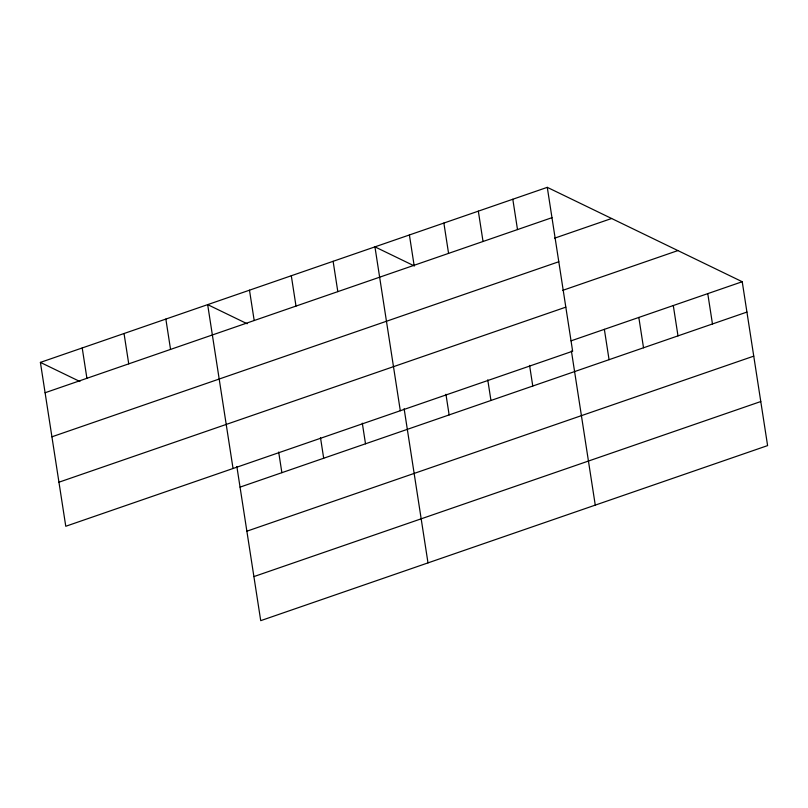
<?xml version="1.0" encoding="UTF-8"?>
<svg xmlns="http://www.w3.org/2000/svg" width="808" height="808" viewBox="0 0 808 808"><rect width="100%" height="100%" fill="white"/><g stroke="black" fill="none" stroke-linecap="round" stroke-linejoin="round"><path stroke-width="1.21" d="M547.279 187.345L572.64 351.217L65.771 526.271L40.4 362.398L547.279 187.345L742.229 281.729L767.6 445.602L260.721 620.655L236.855 466.499M45.096 392.739L551.975 217.675M554.561 238.188L611.616 218.493M51.914 436.805L558.793 261.741M562.61 290.395L677.892 250.581M58.944 482.204L565.822 307.151M571.084 340.835L742.229 281.729M240.057 487.123L746.925 312.07M246.874 531.189L753.753 356.136M253.904 576.589L760.783 401.536M414.443 265.984L374.942 246.854L400.303 410.737M247.177 323.756L207.666 304.626L233.037 468.499M40.4 362.398L79.901 381.517M707.768 293.637L712.464 323.978M673.296 305.535L677.993 335.875M638.825 317.443L643.521 347.783M604.364 329.351L609.06 359.681M571.397 350.955L595.264 505.121M512.807 199.243L517.504 229.583M529.583 365.398L532.775 386.032M478.336 211.151L483.033 241.491M487.759 379.841L490.951 400.475M443.875 223.048L448.571 253.389M445.945 394.284L449.137 414.918M409.404 234.956L414.1 265.297M404.131 408.727L427.998 562.893M362.307 423.17L365.509 443.804M333.118 261.297L337.815 291.637M320.493 437.613L323.685 458.237M291.304 275.74L296.001 306.081M278.679 452.056L281.871 472.68M249.49 290.183L254.187 320.524M165.852 319.069L170.549 349.409M124.038 333.512L128.735 363.853M82.214 347.955L86.91 378.296"/></g></svg>
